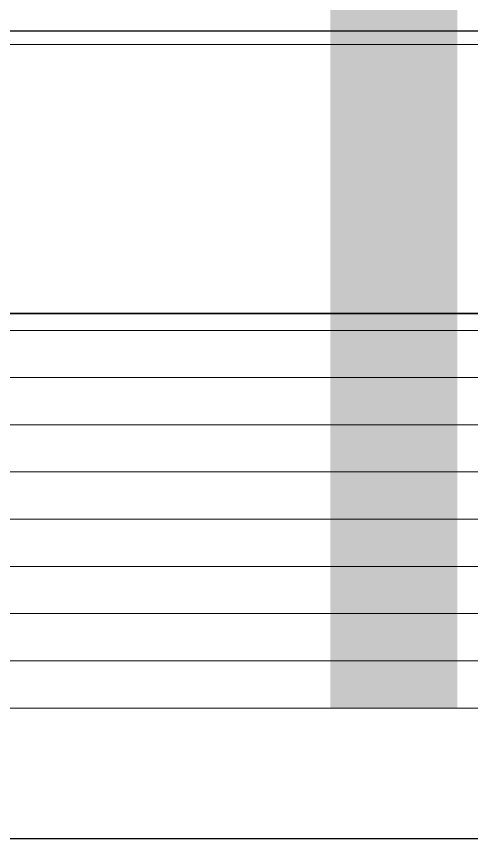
# Model space of a CAD drawing. Extents: x 27938 to 1507990, y 110129 to 923079.
# Drawn here: x 835777.9 to 835975.3, y 672057.2 to 672413.5 of the extents above; entities that cross this region are included whole.
import ezdxf

# ---------------------------------------------------------------- set-up
doc = ezdxf.new("R2010")
doc.units = 0
doc.header["$LTSCALE"] = 1000
doc.header["$MEASUREMENT"] = 0
doc.layers.add('PIPE-废水', color=31, linetype='TG_F')
doc.layers.add('看线', color=251, linetype='Continuous')
doc.layers.add('平面-空调预留孔', color=173, linetype='Continuous', lineweight=15)
doc.styles.add('TG_LINETYPE', font='SIMPLEX', dxfattribs={"width": 0.8, "height": 3, "bigfont": 'HZTXT'})
doc.linetypes.add('TG_F', pattern='A,2,-0.3,["F",TG_LINETYPE,S=0.1,R=0,X=-0.23,Y=-0.15],0', length=2.3)

# ---------------------------------------------------------------- blocks, each defined once
blk = doc.blocks.new('gdgdgdrgdfsfs')
at = {"layer": '平面-空调预留孔'}
for p, q in [((703030.02, 763961.62), (701455.02, 763961.62)), ((703023.86, 763845.19), (701461.18, 763845.19)), ((703023.86, 763844.89), (701461.18, 763844.89)), ((703023.86, 763837.79), (701461.18, 763837.79)), ((703026.17, 763817.33), (701458.87, 763817.33)), ((703026.17, 763796.87), (701458.87, 763796.87)), ((703026.17, 763776.42), (701458.87, 763776.42)), ((703026.17, 763755.96), (701458.87, 763755.96)), ((703026.17, 763735.5), (701458.87, 763735.5)), ((703026.17, 763715.04), (701458.87, 763715.04)), ((703026.17, 763694.59), (701458.87, 763694.59)), ((703026.17, 763674.13), (701458.87, 763674.13))]:
    blk.add_line(p, q, dxfattribs=at)

msp = doc.modelspace()

# ---------------------------------------------------------------- linework, layer by layer
at = {"layer": 'PIPE-废水', "ltscale": 0.5, "const_width": 55}
msp.add_lwpolyline([(835941.58, 672113.52), (835941.58, 673487.17)], dxfattribs=at)
at = {"layer": '看线', "color": 8, "ltscale": 0.5}
for points in [[(831666.58, 672407.17), (836266.58, 672407.17)], [(834266.58, 672407.17), (834266.58, 672057.17), (836266.58, 672057.17), (836266.58, 672407.17)]]:
    msp.add_lwpolyline(points, dxfattribs=at)

# ---------------------------------------------------------------- block references
at = {"layer": '平面-空调预留孔', "color": 8, "xscale": -1}
msp.add_blockref('gdgdgdrgdfsfs', (1537509.1, -91560.38), dxfattribs=at)

doc.saveas('drawing.dxf')
